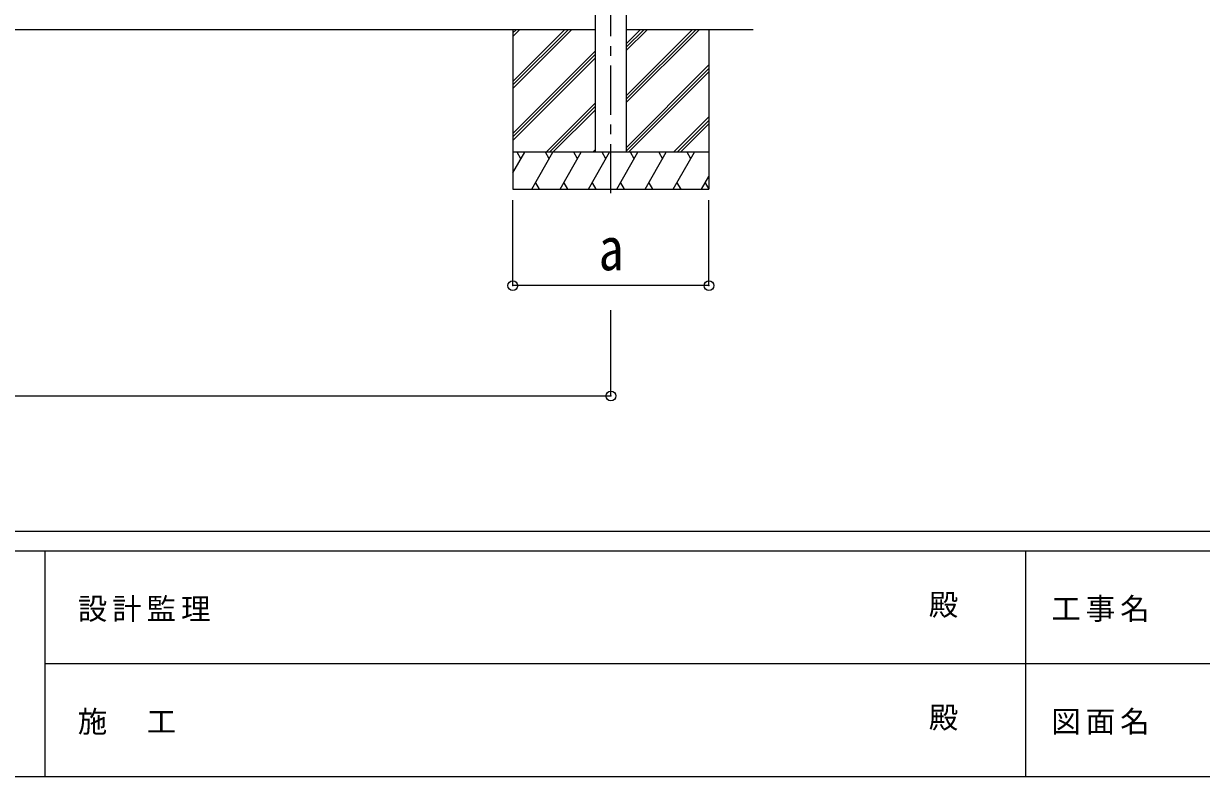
# Model space of a CAD drawing. Units: millimetres at full size, sheet at 1:40; details may follow other scales. Extents: x -11243 to 11243, y -7760 to 7760.
# Drawn here: x -4685 to 119, y -7760 to -4690 of the extents above; entities that cross this region are included whole.
import ezdxf
from ezdxf.enums import TextEntityAlignment as Align

# ---------------------------------------------------------------- set-up
doc = ezdxf.new("R2010")
doc.units = ezdxf.units.MM
doc.header["$LTSCALE"] = 40
doc.header["$PDMODE"] = 32
doc.header["$PDSIZE"] = 40
doc.linetypes.add('CHAIN1', pattern=[8, 5, -1, 1, -1])
for name, color, linetype, lineweight in [('0-3_ELV2', 7, 'Continuous', 9), ('0-6_OTH_LINE', 6, 'Continuous', 9), ('F-0_240', 7, 'Continuous', 9)]:
    doc.layers.add(name, color=color, linetype=linetype, lineweight=lineweight)
doc.styles.add('ＭＳ ゴシック', font='')
doc.styles.get('ＭＳ ゴシック').set_extended_font_data('MS Gothic')

msp = doc.modelspace()

# ---------------------------------------------------------------- linework, layer by layer
at = {"layer": '0-3_ELV2', "color": 4}
for p, q in [((-2351.74, -5214.85), (-2351.74, -1914.85)), ((-2226.74, -1914.85), (-2226.74, -5214.85))]:
    msp.add_line(p, q, dxfattribs=at)
at = {"layer": '0-3_ELV2', "color": 5, "linetype": 'CHAIN1'}
msp.add_line((-2289.24, -5381.38), (-2289.24, -1945.82), dxfattribs=at)
at = {"layer": '0-3_ELV2'}
for p, q in [((-2351.74, -4714.85), (-8099.74, -4714.85)), ((-2689.24, -4714.85), (-2689.24, -5364.85)), ((-2689.24, -4926.08), (-2478.01, -4714.85)), ((-2689.24, -4940.22), (-2463.87, -4714.85)), ((-2689.24, -4954.37), (-2449.72, -4714.85)), ((-2689.24, -4742.24), (-2661.86, -4714.85)), ((-2689.24, -4728.09), (-2676, -4714.85)), ((-1709.3, -4714.85), (-2226.74, -4714.85)), ((-2226.74, -5012.37), (-1929.22, -4714.85)), ((-2226.74, -4984.08), (-1957.51, -4714.85)), ((-2226.74, -4998.22), (-1943.37, -4714.85)), ((-2226.74, -4800.23), (-2141.36, -4714.85)), ((-2226.74, -4786.09), (-2155.5, -4714.85)), ((-2226.74, -4771.95), (-2169.64, -4714.85)), ((-1889.24, -4714.85), (-1889.24, -5364.85)), ((-2689.24, -5138.21), (-2351.74, -4800.72)), ((-2689.24, -5152.35), (-2351.74, -4814.86)), ((-2689.24, -5166.5), (-2351.74, -4829)), ((-2226.74, -5196.21), (-1889.24, -4858.71)), ((-2226.74, -5210.35), (-1889.24, -4872.86)), ((-2217.09, -5214.85), (-1889.24, -4887)), ((-2553.75, -5214.85), (-2351.74, -5012.85)), ((-2539.6, -5214.85), (-2351.74, -5026.99)), ((-2525.46, -5214.85), (-2351.74, -5041.13)), ((-2033.25, -5214.85), (-1889.24, -5070.85)), ((-2019.1, -5214.85), (-1889.24, -5084.99)), ((-2004.96, -5214.85), (-1889.24, -5099.13)), ((-1889.24, -5214.85), (-2689.24, -5214.85)), ((-2689.24, -5298.69), (-2640.84, -5214.85)), ((-2655.84, -5240.83), (-2670.84, -5214.85)), ((-2611.97, -5364.85), (-2525.37, -5214.85)), ((-2540.37, -5240.84), (-2555.37, -5214.85)), ((-2496.5, -5364.85), (-2409.9, -5214.85)), ((-2424.9, -5240.84), (-2439.9, -5214.85)), ((-2381.03, -5364.85), (-2294.43, -5214.85)), ((-2363.33, -5214.85), (-2351.74, -5203.26)), ((-2309.43, -5240.83), (-2324.43, -5214.85)), ((-2265.56, -5364.85), (-2178.96, -5214.85)), ((-2193.96, -5240.83), (-2208.96, -5214.85)), ((-2150.09, -5364.85), (-2063.49, -5214.85)), ((-2093.49, -5214.85), (-2078.49, -5240.83)), ((-2034.62, -5364.85), (-1948.02, -5214.85)), ((-1963.02, -5240.83), (-1978.02, -5214.85)), ((-1919.15, -5364.85), (-1889.24, -5313.04)), ((-2689.24, -5364.85), (-1889.24, -5364.85)), ((-2596.97, -5338.87), (-2581.97, -5364.85)), ((-2481.5, -5338.87), (-2466.5, -5364.85)), ((-2366.03, -5338.87), (-2351.03, -5364.85)), ((-2250.56, -5338.87), (-2235.56, -5364.85)), ((-2135.09, -5338.87), (-2120.09, -5364.85)), ((-2019.62, -5338.87), (-2004.62, -5364.85)), ((-1904.15, -5338.87), (-1889.24, -5364.71))]:
    msp.add_line(p, q, dxfattribs=at)
at = {"layer": '0-3_ELV2', "color": 6}
for p, q in [((-2689.24, -5758.39), (-2689.24, -5409.39)), ((-1889.24, -5758.39), (-1889.24, -5409.39)), ((-1889.24, -5758.39), (-2689.24, -5758.39)), ((-2289.24, -6208.39), (-2289.24, -5858.39))]:
    msp.add_line(p, q, dxfattribs=at)
for p in [(-2689.24, -5758.39), (-1889.24, -5758.39), (-2289.24, -6208.39)]:
    msp.add_point(p, dxfattribs=at)
at = {"layer": '0-6_OTH_LINE'}
msp.add_line((-8162.24, -6208.39), (-2289.24, -6208.39), dxfattribs=at)
at = {"layer": 'F-0_240', "color": 5}
for p, q in [((-11242.74, -6760), (10677.26, -6760)), ((-11242.74, -6840), (7121.58, -6840)), ((-4598.42, -6840), (-4598.42, -7760)), ((-598.42, -6840), (-598.42, -7760)), ((-4598.42, -7300), (3601.58, -7300)), ((-11242.74, -7760), (10677.26, -7760))]:
    msp.add_line(p, q, dxfattribs=at)

# ---------------------------------------------------------------- texts
at = {"layer": '0-3_ELV2', "style": 'ＭＳ ゴシック', "width": 0.85}
msp.add_text('a', height=176, dxfattribs=at).set_placement((-2339.24, -5748.39), align=Align.BOTTOM_LEFT)
at = {"layer": 'F-0_240', "style": 'ＭＳ ゴシック'}
for p in [(-992.7, -7130), (-992.7, -7590)]:
    msp.add_text('殿', height=87.98, dxfattribs=at).set_placement(p, align=Align.BOTTOM_LEFT)
at = {"layer": 'F-0_240', "char_height": 87.98, "attachment_point": 7, "style": 'ＭＳ ゴシック'}
for s, insert in [('\\T1.17;設計監理', (-4463.32, -7130)), ('\\T1.17;工事名', (-492.95, -7130)), ('\\T1.17;施\u3000工', (-4463.32, -7590)), ('\\T1.17;図面名', (-492.95, -7590))]:
    msp.add_mtext(s, dxfattribs=dict(at, insert=insert))

doc.saveas('drawing.dxf')
